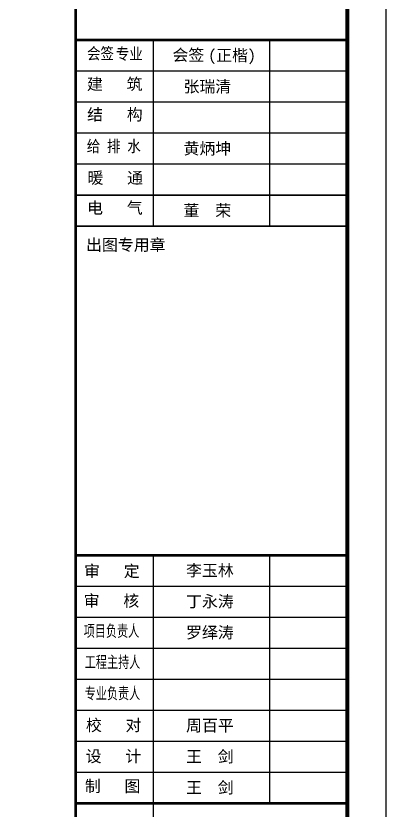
# Model space of a CAD drawing. Extents: x 8268344 to 8869063, y 669070 to 951310.
# Drawn here: x 8386020 to 8397464, y 706782 to 731365 of the extents above; entities that cross this region are included whole.
import ezdxf

# ---------------------------------------------------------------- set-up
doc = ezdxf.new("R2010")
doc.units = 0
doc.header["$LTSCALE"] = 1000
for name, color, linetype in [('BZ_标准图框', 7, 'CONTINUOUS'), ('PUB_TITLE', 255, 'CONTINUOUS'), ('TK(图框线)', 45, 'CONTINUOUS')]:
    doc.layers.add(name, color=color, linetype=linetype)
doc.styles.add('HT', font='simhei.ttf')

msp = doc.modelspace()

# ---------------------------------------------------------------- linework, layer by layer
at = {"layer": 'BZ_标准图框'}
for points, const_width in [([(8387864, 694029.7), (8387864, 762909.7)], 84), ([(8387864, 730616.1), (8396264, 730616.1)], 84), ([(8390264, 730616.1), (8390264, 724856.1)], 42), ([(8393864, 730616.1), (8393864, 724856.1)], 42), ([(8396264, 729656.1), (8387864, 729656.1)], 42), ([(8396264, 728696.1), (8387864, 728696.1)], 42), ([(8396264, 727736.1), (8387864, 727736.1)], 42), ([(8396264, 726776.1), (8387864, 726776.1)], 42), ([(8396264, 725816.1), (8387864, 725816.1)], 42), ([(8396264, 724856.1), (8387864, 724856.1)], 60), ([(8387864, 714669.7), (8396264, 714669.7)], 84), ([(8390264, 702189.7), (8390264, 714669.7)], 42), ([(8393864, 706988.7), (8393864, 714669.7)], 42), ([(8387864, 713709.7), (8396264, 713709.7)], 42), ([(8387864, 712749.7), (8396264, 712749.7)], 42), ([(8387864, 711789.7), (8396264, 711789.7)], 42), ([(8387864, 710829.7), (8396264, 710829.7)], 42), ([(8387864, 709869.7), (8396264, 709869.7)], 42), ([(8387864, 708909.7), (8396264, 708909.7)], 42), ([(8387864, 707949.7), (8396264, 707949.7)], 42), ([(8387864, 707949.7), (8396264, 707949.7)], 42), ([(8387864, 706989.7), (8396264, 706989.7)], 84)]:
    msp.add_lwpolyline(points, dxfattribs=dict(at, const_width=const_width))
at = {"layer": 'PUB_TITLE'}
msp.add_lwpolyline([(8271344, 692829.7), (8397464, 692829.7), (8397464, 764109.7), (8271344, 764109.7)], close=True, dxfattribs=at)
at = {"layer": 'PUB_TITLE', "const_width": 120}
msp.add_lwpolyline([(8274344, 694029.7), (8396264, 694029.7), (8396264, 762909.7), (8274344, 762909.7)], close=True, dxfattribs=at)

# ---------------------------------------------------------------- texts
at = {"layer": 'BZ_标准图框', "style": 'HT'}
for s, width, p in [('会签', 0.85, (8388216.7, 730021.4)), ('专业', 0.85, (8389108, 730011.1)), ('给 排 水', 0.85, (8388211.2, 727152.5)), ('项目负责人', 0.7, (8388115.3, 712150.4)), ('工程主持人', 0.7, (8388147.4, 711187)), ('专业负责人', 0.7, (8388145.9, 710219.2))]:
    msp.add_text(s, height=360, dxfattribs=dict(at, width=width)).set_placement(p)
for s, p in [('会签', (8390860.2, 729975.3)), ('(正楷)', (8391965.2, 729964.1)), ('建   筑', (8388216.7, 729075.9)), ('结   构', (8388222.3, 728133.7)), ('暖   通', (8388233, 726173.5)), ('电   气', (8388221.3, 725244)), ('出图专用章', (8388189.7, 724098)), ('审   定', (8388129.7, 714000.1)), ('审   核', (8388113.9, 713081.6)), ('校   对', (8388184.4, 709231.1)), ('设   计', (8388177.9, 708269.1)), ('制   图', (8388150.2, 707346.1))]:
    msp.add_text(s, height=360, dxfattribs=at).set_placement(p)
at = {"layer": 'TK(图框线)', "style": 'HT'}
for s, p in [('张瑞清', (8391202.1, 728999.9)), ('黄炳坤', (8391202.1, 727079.9)), ('董  荣', (8391202.1, 725159.9)), ('李玉林', (8391280.6, 714021.7)), ('丁永涛', (8391280.6, 713061.7)), ('罗绎涛', (8391280.6, 712101.7)), ('周百平', (8391280.6, 709221.7)), ('王  剑', (8391280.6, 708261.7)), ('王  剑', (8391280.6, 707301.7))]:
    msp.add_text(s, height=360, dxfattribs=at).set_placement(p)

doc.saveas('drawing.dxf')
